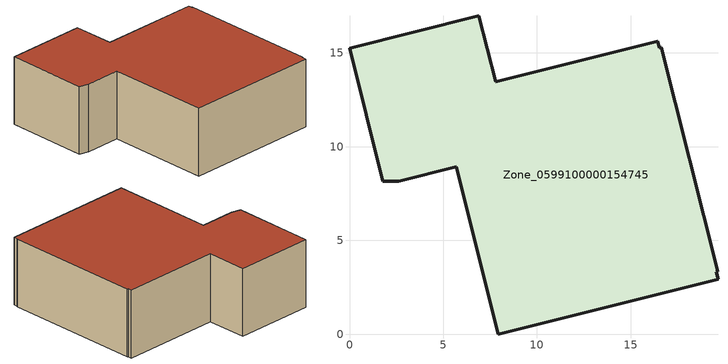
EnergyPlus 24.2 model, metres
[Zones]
Zone_0599100000154745
 floor ground (C_G): 1.78,8.16 0,15.25 6.9,16.98 7.79,13.46 16.43,15.63 16.52,15.28 16.63,15.3 19.63,3.36 19.55,3.34 19.66,2.94 7.94,0 5.69,8.93 2.63,8.16 z0
 wall outside (C_F): 0,15.25 1.78,8.16 2.63,8.16 5.69,8.93 7.94,0 19.66,2.94 19.55,3.34 19.63,3.36 16.63,15.3 16.52,15.28 16.43,15.63 7.79,13.46 6.9,16.98 0,15.25 z0:6.04
 roof outside (C_R): 2.63,8.16 5.69,8.93 7.94,0 19.66,2.94 19.55,3.34 19.63,3.36 16.63,15.3 16.52,15.28 16.43,15.63 7.79,13.46 6.9,16.98 0,15.25 1.78,8.16 z6.04
[BUILDING]
Pand.0599100000154745: North Axis=0; Terrain=City; Loads Convergence Tolerance Value=0.04; Temperature Convergence Tolerance Value=0.4; Solar Distribution=FullExterior; Maximum Number of Warmup Days=25; Minimum Number of Warmup Days=1
[Site:Location]
Rotterdam.The.Hague.AP_ZH_NLD Design_Conditions: Latitude=51.96; Longitude=4.45; Time Zone=1; Elevation=-4.5
[SITE:GROUNDTEMPERATURE:BUILDINGSURFACE]
18, 18, 18, 18, 18, 18, 18, 18, 18, 18, 18, 18
[MATERIAL] Thermal Absorptance=0.9; Solar Absorptance=0.7; Visible Absorptance=0.7
Name | Roughness | Thickness | Conductivity | Density | Specific Heat
G.D.1965-1974 | MediumSmooth | 0.15 | 0.882353 | 540 | 1210
F.D.1965-1974 | Rough | 0.3 | 0.697674 | 1920 | 840
R.D.1965-1974 | MediumRough | 0.2 | 0.232558 | 1500 | 1000
[CONSTRUCTION]
C_G: G.D.1965-1974
C_F: F.D.1965-1974
C_R: R.D.1965-1974
[ZONE]
Zone_0599100000154745: Type=1; Multiplier=1; Ceiling Height=Autocalculate; Volume=Autocalculate; Floor Area=autocalculate; Part of Total Floor Area=Yes
[ZONEINFILTRATION:DESIGNFLOWRATE]
Infil_Zone_0599100000154745: Zone or ZoneList or Space or SpaceList=Zone_0599100000154745; Schedule=AlwaysOn; Design Flow Rate Calculation Method=Flow/Area; Flow Rate per Floor Area=0.0042; Constant Term Coefficient=1; Temperature Term Coefficient=0; Velocity Term Coefficient=0; Velocity Squared Term Coefficient=0
[HVACTEMPLATE:ZONE:IDEALLOADSAIRSYSTEM]
Zone_0599100000154745: Maximum Heating Supply Air Temperature=50; Minimum Cooling Supply Air Temperature=13; Maximum Heating Supply Air Humidity Ratio=0.0156; Minimum Cooling Supply Air Humidity Ratio=0.0077; Heating Limit=NoLimit; Cooling Limit=NoLimit; Dehumidification Control Type=ConstantSensibleHeatRatio; Cooling Sensible Heat Ratio=0.7; Dehumidification Setpoint=60; Humidification Control Type=None; Humidification Setpoint=30; Outdoor Air Method=None; Outdoor Air Flow Rate per Person=0.00944; Outdoor Air Flow Rate per Zone Floor Area=0; Outdoor Air Flow Rate per Zone=0; Demand Controlled Ventilation Type=None; Outdoor Air Economizer Type=NoEconomizer; Heat Recovery Type=None; Sensible Heat Recovery Effectiveness=0.7; Latent Heat Recovery Effectiveness=0.65
[ZONECONTROL:THERMOSTAT]
ThermostatControl_Zone_0599100000154745: Zone or ZoneList=Zone_0599100000154745; Control Type Schedule=DualSetpointControlType; Control 1=Thermostat_Zone_0599100000154745; Temperature Difference Between Cutout And Setpoint=0
[THERMOSTATSETPOINT:DUALSETPOINT]
Thermostat_Zone_0599100000154745: Heating Setpoint Temperature Schedule=HeatingSetpoint_Zone_0599100000154745; Cooling Setpoint Temperature Schedule=CoolingSetpoint_Zone_0599100000154745
[SCHEDULE:COMPACT]
HeatingSetpoint_Zone_0599100000154745: Through: 12/31, For: AllDays, Until: 24:00, 21
CoolingSetpoint_Zone_0599100000154745: Through: 12/31, For: AllDays, Until: 24:00, 24
DualSetpointControlType: Through: 12/31, For: AllDays, Until: 24:00, 4
AlwaysOn: Through: 12/31, For: AllDays, Until: 24:00, 1
